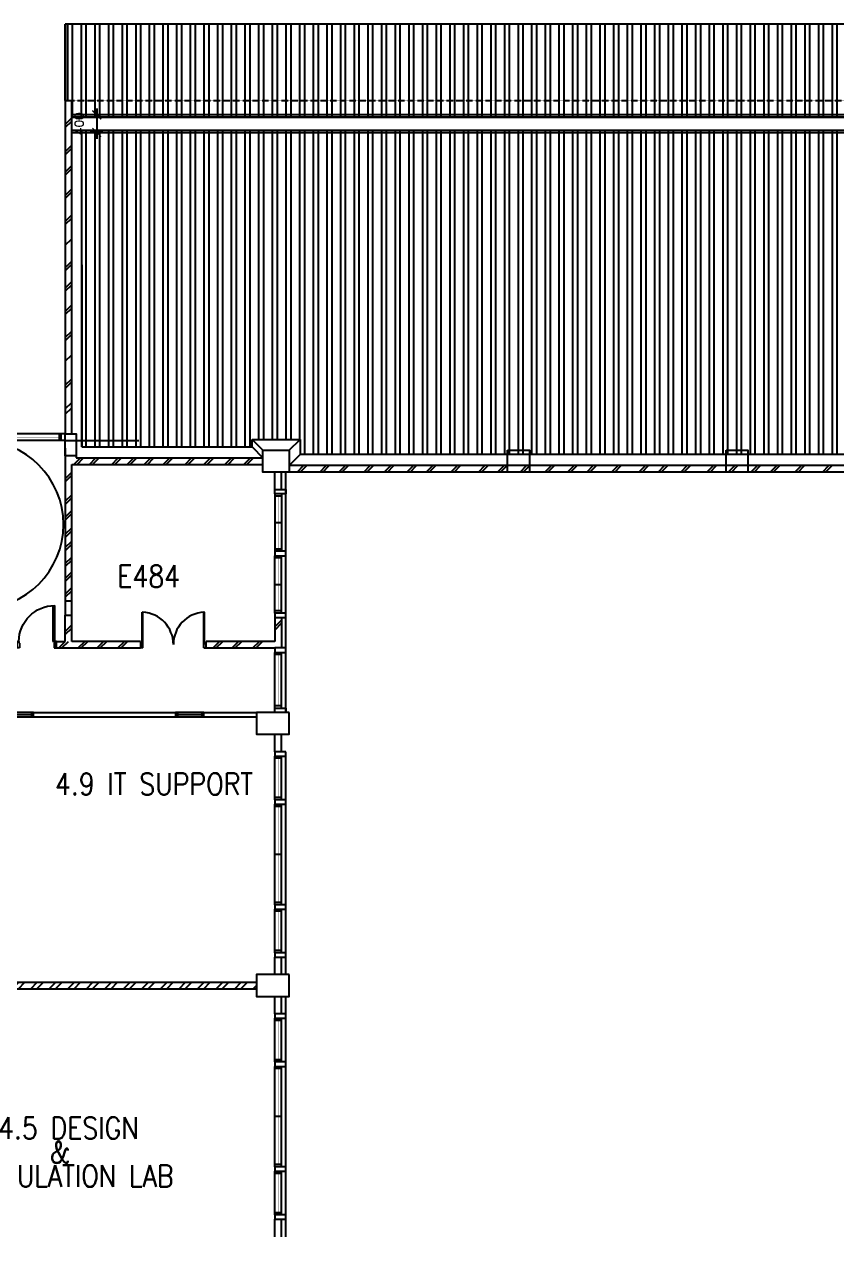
# Model space of a CAD drawing. Extents: x 2284769 to 2400769, y -845223 to -764674.
# Drawn here: x 2299207 to 2317802, y -802174 to -774424 of the extents above; entities that cross this region are included whole.
import ezdxf
from ezdxf.enums import TextEntityAlignment as Align

# ---------------------------------------------------------------- set-up
doc = ezdxf.new("R2010")
doc.units = 0
doc.header["$LTSCALE"] = 10
doc.header["$MEASUREMENT"] = 0
doc.linetypes.add('HIDDEN', pattern=[0.375, 0.25, -0.125])
doc.layers.get('0').update_dxf_attribs({"linetype": 'CONTINUOUS'})
doc.layers.get('DEFPOINTS').update_dxf_attribs({"linetype": 'CONTINUOUS'})
for name, color, linetype in [('BEAM', 1, 'HIDDEN'), ('COL', 3, 'CONTINUOUS'), ('DR', 7, 'CONTINUOUS'), ('FLASH', 35, 'CONTINUOUS'), ('H', 1, 'CONTINUOUS'), ('hatch', 7, 'CONTINUOUS'), ('hatchb', 251, 'CONTINUOUS'), ('LINE', 7, 'CONTINUOUS'), ('partition', 7, 'CONTINUOUS'), ('ROOF', 7, 'CONTINUOUS'), ('RWDP', 145, 'CONTINUOUS'), ('stair', 7, 'CONTINUOUS'), ('T50', 4, 'CONTINUOUS'), ('WALL', 2, 'CONTINUOUS'), ('WIN', 5, 'CONTINUOUS')]:
    doc.layers.add(name, color=color, linetype=linetype)
doc.styles.add('ROMANS', font='romans')
doc.styles.get("Standard").update_dxf_attribs({"font": 'ROMANS.SHX'})
doc.dimstyles.new('STANDARD$0', dxfattribs={"dimscale": 0, "dimtxt": 8, "dimasz": 6, "dimexe": 1, "dimexo": 1, "dimgap": 3, "dimtad": 1, "dimdec": 0, "dimlfac": -1, "dimrnd": 1, "dimzin": 0, "dimdsep": 46, "dimtxsty": 'Standard', "dimcen": 0, "dimclrd": 5, "dimclre": 250, "dimadec": 0, "dimazin": 0, "dimtfac": 1, "dimtdec": 4, "dimtofl": 0, "dimtmove": 0, "dimatfit": 3, "dimfxl": 1, "dimtolj": 1, "dimtzin": 0, "dimarcsym": 0})

# ---------------------------------------------------------------- blocks, each defined once
blk = doc.blocks.new('FG')
at = {"layer": 'LINE', "linetype": 'Continuous'}
for points in [[(0, 0), (50, 0), (50, 100), (0, 100)], [(600, 0), (650, 0), (650, 100), (600, 100)]]:
    blk.add_lwpolyline(points, close=True, dxfattribs=at)
at = {"layer": 'LINE', "color": 5, "linetype": 'Continuous'}
for points in [[(600, 100), (50, 100)], [(50, 0), (600, 0)]]:
    blk.add_lwpolyline(points, dxfattribs=at)
at = {"layer": 'LINE', "color": 1, "linetype": 'Continuous'}
blk.add_lwpolyline([(50, 50), (600, 50)], dxfattribs=at)
blk = doc.blocks.new('DR-900-B')
at = {"layer": 'DR'}
for p, q in [((0, 900), (-150, 900)), ((-150, 900), (-150, 860)), ((-150, 860), (-110, 860)), ((-110, 860), (-110, 850)), ((-110, 850), (0, 850)), ((0, 850), (0, 900)), ((-150, 40), (-970, 40)), ((-969, 80), (-150, 80)), ((-150, 80), (-150, 40)), ((-150, 40), (-110, 40)), ((-150, 0), (-150, 40)), ((0, 0), (-150, 0)), ((-110, 50), (0, 50)), ((-110, 40), (-110, 50)), ((0, 50), (0, 0))]:
    blk.add_line(p, q, dxfattribs=at)
blk.add_arc((-150, 40), 820, 90, 180, dxfattribs=at)
blk = doc.blocks.new('D1500-1')
at = {"layer": 'DR'}
for p, q in [((38, 77), (38, 821)), ((38, 821), (50, 820)), ((50, 0), (50, 820)), ((1462, 821), (1450, 820)), ((1450, 0), (1450, 820)), ((1462, 77), (1462, 821)), ((38, 115), (0, 115)), ((50, 0), (0, 0)), ((50, 77), (38, 77)), ((1450, 77), (1462, 77)), ((1462, 115), (1500, 115)), ((1450, 0), (1500, 0))]:
    blk.add_line(p, q, dxfattribs=at)
for centre, start, end in [((5, 77), 0.0238, 86.5289), ((1495, 77), 93.4711, 179.9762)]:
    blk.add_arc(centre, 745, start, end, dxfattribs=at)
blk = doc.blocks.new('_ARCHTICK')
at = {"color": 0, "linetype": 'ByBlock', "const_width": 0.15}
blk.add_lwpolyline([(-0.5, -0.5), (0.5, 0.5)], dxfattribs=at)
blk = doc.blocks.new('*D125')
at = {"layer": 'DEFPOINTS', "color": 0, "transparency": 16777216}
for p in [(2301156, -776499), (2300866, -776899), (2301156, -776899, 0)]:
    blk.add_point(p, dxfattribs=at)
at = {"layer": 'RWDP', "color": 7, "lineweight": -2, "transparency": 16777216}
for p, q in [((2300866, -776349), (2300866, -777049)), ((2301006, -776499), (2300716, -776499)), ((2301006, -776899), (2300716, -776899))]:
    blk.add_line(p, q, dxfattribs=at)
at = {"layer": 'RWDP', "color": 7, "lineweight": -2, "transparency": 16777216, "xscale": 200, "yscale": 200, "zscale": 200}
for p, rotation in [((2300866, -776499), 90), ((2300866, -776899), 270)]:
    blk.add_blockref('_ARCHTICK', p, dxfattribs=dict(at, rotation=rotation))
at = {"layer": 'RWDP', "color": 7, "transparency": 16777216, "insert": (2300466, -776699), "char_height": 200, "attachment_point": 5, "rotation": 90, "style": 'ROMANS'}
blk.add_mtext('\\A1;400', dxfattribs=at)

msp = doc.modelspace()

# ---------------------------------------------------------------- hatches: boundary and pattern name
at = {"layer": 'H'}
h = msp.add_hatch(dxfattribs=at)
h.set_pattern_fill('ANSI32', color=0, scale=800, style=0)
h.paths.add_polyline_path([(2291794.4, -791874.1), (2291794.4, -791724.1), (2291644.4, -791724.1), (2291644.4, -792024.1), (2292444.4, -792024.1), (2292444.4, -792274.1), (2292594.4, -792274.1), (2292594.4, -791874.1)])
h.paths.add_polyline_path([(2292444.4, -795099.1), (2292594.4, -795099.1), (2292594.4, -792924.1), (2292444.4, -792924.1)])
h.paths.add_polyline_path([(2292594.4, -796174.1), (2292594.4, -795749.1), (2292444.4, -795749.1), (2292444.4, -796024.1), (2291594.4, -796024.1), (2291594.4, -796299.1), (2291744.4, -796299.1), (2291744.4, -796174.1)])
h.paths.add_polyline_path([(2291744.4, -797199.1), (2291644.4, -797199.1), (2291594.4, -797199.1), (2291594.4, -797649.1), (2291744.4, -797649.1)])
h.paths.add_polyline_path([(2291744.4, -798674.1), (2291744.4, -798549.1), (2291594.4, -798549.1), (2291594.4, -798824.1), (2292444.4, -798824.1), (2292444.4, -799099.1), (2292594.4, -799099.1), (2292594.4, -798674.1)])
h.paths.add_polyline_path([(2294944.4, -799024.1), (2294944.4, -799424.1), (2295094.4, -799424.1), (2295094.4, -799174.1), (2295967.9, -799174.1), (2295967.9, -798926), (2295817.9, -798926), (2295817.9, -799024.1)])
h.paths.add_polyline_path([(2295967.9, -796499.1), (2304519.4, -796499.1), (2304519.4, -796349.1), (2298769.4, -796349.1), (2298769.4, -796024.1), (2298619.4, -796024.1), (2298619.4, -796349.1), (2295817.9, -796349.1), (2295817.9, -797124.1), (2295967.9, -797124.1)])
h.paths.add_polyline_path([(2298619.4, -794974.1), (2298619.4, -795124.1), (2298769.4, -795124.1), (2298769.4, -794974.1)])
at = {"layer": 'hatch'}
h = msp.add_hatch(dxfattribs=at)
h.set_pattern_fill('STEEL', color=0, scale=2500, angle=45, style=0)
h.set_pattern_definition([(90, (0, 0), (-312.5, 6e-14), []), (90, (-110.5, 110.5), (-312.5, 6e-14), [])])
h.paths.add_polyline_path([(2300144.4, -774424.1), (2300144.4, -776171), (2300294.4, -776171), (2300294.4, -776548.8), (2325022.9, -776548.8), (2325022.9, -775924.5), (2325194.4, -775921), (2325194.4, -774424.1)])
h = msp.add_hatch(dxfattribs=at)
h.set_pattern_fill('STEEL', color=0, scale=2500, angle=45, style=0)
h.set_pattern_definition([(90, (0, 0), (-312.5, 6e-14), []), (90, (-110.5, 110.5), (-312.5, 6e-14), [])])
h.paths.add_polyline_path([(2300527.4, -776846.7), (2300527.4, -784099.1), (2304419.4, -784099.1), (2304419.4, -783924.1), (2305519.4, -783924.1), (2305519.4, -784274.1), (2334010.3, -784274.1), (2334019.4, -783924.1), (2335194.4, -783924.1), (2335194.4, -780099.1), (2325269.4, -780099.1), (2325269.4, -780149.1), (2325019.4, -780149.1), (2325019.4, -779174.1), (2325194.4, -779174.1), (2325194.4, -776846.7)])

# ---------------------------------------------------------------- linework, layer by layer
at = {"color": 0}
for p, q in [((2305194.4, -790174.1), (2305194.4, -784674.1)), ((2305194.4, -796174.1), (2305194.4, -791074.1)), ((2305194.4, -802174.1), (2305194.4, -796674.1))]:
    msp.add_line(p, q, dxfattribs=at)
at = {"layer": 'BEAM', "color": 0}
msp.add_line((2300294.4, -776171), (2325502.4, -776171), dxfattribs=at)
at = {"layer": 'COL', "color": 0}
for points in [[(2300144.4, -784299.1), (2300144.4, -783799.1), (2300394.4, -783799.1), (2300394.4, -784299.1)], [(2305269.4, -784174.1), (2305269.4, -784674.1), (2304669.4, -784674.1), (2304669.4, -784174.1)], [(2310269.4, -784174.1), (2310769.4, -784174.1), (2310769.4, -784674.1), (2310269.4, -784674.1)], [(2315269.4, -784174.1), (2315769.4, -784174.1), (2315769.4, -784674.1), (2315269.4, -784674.1)], [(2300144.4, -787949.1), (2300294.4, -787949.1), (2300294.4, -787624.1), (2300144.4, -787624.1)], [(2305269.4, -790174.1), (2304519.4, -790174.1), (2304519.4, -790674.1), (2305269.4, -790674.1)], [(2305269.4, -796174.1), (2304519.4, -796174.1), (2304519.4, -796674.1), (2305269.4, -796674.1)]]:
    msp.add_lwpolyline(points, close=True, dxfattribs=at)
at = {"layer": 'FLASH', "color": 0}
for p, q in [((2300527.4, -784099.1), (2300527.4, -776846.7)), ((2300527.4, -779932.1), (2300527.4, -784099.1)), ((2304419.4, -784099.1), (2304419.4, -783924.1)), ((2304419.4, -783924.1), (2305519.4, -783924.1)), ((2304669.4, -784174.1), (2304419.4, -783924.1)), ((2305269.4, -784174.1), (2305519.4, -783924.1)), ((2305519.4, -783924.1), (2305519.4, -784274.1)), ((2300527.4, -784099.1), (2304419.4, -784099.1)), ((2304419.4, -784099.1), (2304669.4, -784349.1)), ((2305519.4, -784274.1), (2305269.4, -784524.1)), ((2334010.3, -784274.1), (2305519.4, -784274.1))]:
    msp.add_line(p, q, dxfattribs=at)
at = {"layer": 'H', "color": 0}
for p, q in [((2300144.4, -776719.1), (2300294.4, -776569.1)), ((2300144.4, -776789.8), (2300294.4, -776639.8)), ((2300144.4, -777341.2), (2300294.4, -777191.2)), ((2300144.4, -777411.9), (2300294.4, -777261.9)), ((2300144.4, -777807.7), (2300294.4, -777657.7)), ((2300144.4, -777878.4), (2300294.4, -777728.4)), ((2300144.4, -778341.9), (2300294.4, -778191.9)), ((2300144.4, -778412.6), (2300294.4, -778262.6)), ((2300144.4, -778939.4), (2300294.4, -778789.4)), ((2300144.4, -779010.1), (2300294.4, -778860.1)), ((2300144.4, -779482.1), (2300294.4, -779332.1)), ((2300144.4, -779997.4), (2300294.4, -779847.4)), ((2300144.4, -780068.2), (2300294.4, -779918.2)), ((2300144.4, -780464), (2300294.4, -780314)), ((2300144.4, -780534.7), (2300294.4, -780384.7)), ((2300144.4, -780998.2), (2300294.4, -780848.2)), ((2300144.4, -781068.9), (2300294.4, -780918.9)), ((2300144.4, -781595.7), (2300294.4, -781445.7)), ((2300144.4, -781666.4), (2300294.4, -781516.4)), ((2300144.4, -782138.4), (2300294.4, -781988.4)), ((2300144.4, -782686.7), (2300294.4, -782536.7)), ((2300144.4, -782757.4), (2300294.4, -782607.4)), ((2300144.4, -783229.3), (2300294.4, -783079.3)), ((2300144.4, -783350.1), (2300294.4, -783200.1)), ((2300344.5, -784499.1), (2300494.5, -784349.1)), ((2300344.5, -784499.1), (2300494.5, -784349.1)), ((2300414.4, -784499.1), (2300564.4, -784349.1)), ((2300414.4, -784499.1), (2300564.4, -784349.1)), ((2300144.4, -784826.8), (2300294.4, -784676.8)), ((2300144.4, -784897.6), (2300294.4, -784747.6)), ((2305450.6, -784674.1), (2305600.6, -784524.1)), ((2305521.3, -784674.1), (2305671.3, -784524.1)), ((2305968.2, -784674.1), (2306118.2, -784524.1)), ((2306038.9, -784674.1), (2306188.9, -784524.1)), ((2306407.6, -784674.1), (2306557.6, -784524.1)), ((2306478.3, -784674.1), (2306628.3, -784524.1)), ((2306976.6, -784674.1), (2307126.6, -784524.1)), ((2307047.3, -784674.1), (2307197.3, -784524.1)), ((2307447.7, -784674.1), (2307597.7, -784524.1)), ((2307518.4, -784674.1), (2307668.4, -784524.1)), ((2307965.3, -784674.1), (2308115.3, -784524.1)), ((2308036, -784674.1), (2308186, -784524.1)), ((2308404.6, -784674.1), (2308554.6, -784524.1)), ((2308475.3, -784674.1), (2308625.3, -784524.1)), ((2308973.6, -784674.1), (2309123.6, -784524.1)), ((2309044.3, -784674.1), (2309194.3, -784524.1)), ((2309600.4, -784674.1), (2309750.4, -784524.1)), ((2309671.1, -784674.1), (2309821.1, -784524.1)), ((2310037.7, -784674.1), (2310187.7, -784524.1)), ((2310108.4, -784674.1), (2310258.4, -784524.1)), ((2310555.3, -784674.1), (2310705.3, -784524.1)), ((2310626, -784674.1), (2310776, -784524.1)), ((2311122.7, -784674.1), (2311272.7, -784524.1)), ((2311193.4, -784674.1), (2311343.4, -784524.1)), ((2311640.3, -784674.1), (2311790.3, -784524.1)), ((2311711, -784674.1), (2311861, -784524.1)), ((2312079.7, -784674.1), (2312229.7, -784524.1)), ((2312150.4, -784674.1), (2312300.4, -784524.1)), ((2312648.7, -784674.1), (2312798.7, -784524.1)), ((2312719.4, -784674.1), (2312869.4, -784524.1)), ((2313275.4, -784674.1), (2313425.4, -784524.1)), ((2313346.1, -784674.1), (2313496.1, -784524.1)), ((2313712.7, -784674.1), (2313862.7, -784524.1)), ((2313783.4, -784674.1), (2313933.4, -784524.1)), ((2314230.3, -784674.1), (2314380.3, -784524.1)), ((2314301.1, -784674.1), (2314451.1, -784524.1)), ((2314831, -784674.1), (2314981, -784524.1)), ((2314901.8, -784674.1), (2315051.8, -784524.1)), ((2315320.2, -784674.1), (2315470.2, -784524.1)), ((2315391, -784674.1), (2315541, -784524.1)), ((2315837.9, -784674.1), (2315987.9, -784524.1)), ((2315908.6, -784674.1), (2316058.6, -784524.1)), ((2316277.2, -784674.1), (2316427.2, -784524.1)), ((2316347.9, -784674.1), (2316497.9, -784524.1)), ((2316846.2, -784674.1), (2316996.2, -784524.1)), ((2316916.9, -784674.1), (2317066.9, -784524.1)), ((2317472.9, -784674.1), (2317622.9, -784524.1)), ((2317543.7, -784674.1), (2317693.7, -784524.1)), ((2300144.4, -785341.5), (2300294.4, -785191.5)), ((2300144.4, -785412.2), (2300294.4, -785262.2)), ((2300144.4, -785702.4), (2300294.4, -785552.4)), ((2300144.4, -785773.1), (2300294.4, -785623.1)), ((2300144.4, -786096.4), (2300294.4, -785946.4)), ((2300144.4, -786167.1), (2300294.4, -786017.1)), ((2300144.4, -786402.3), (2300294.4, -786252.3)), ((2300144.4, -786473), (2300294.4, -786323)), ((2300144.4, -786767.4), (2300294.4, -786617.4)), ((2300144.4, -786838.1), (2300294.4, -786688.1)), ((2300144.4, -787106.4), (2300294.4, -786956.4)), ((2300144.4, -787177.2), (2300294.4, -787027.2)), ((2300144.4, -787467.3), (2300294.4, -787317.3)), ((2300144.4, -787538), (2300294.4, -787388)), ((2300144.4, -788322.8), (2300294.4, -788172.8)), ((2300144.4, -788393.5), (2300294.4, -788243.5))]:
    msp.add_line(p, q, dxfattribs=at)
at = {"layer": 'hatch', "color": 0}
for p, q in [((2300698.4, -784499.1), (2300848.4, -784349.1)), ((2300698.4, -784499.1), (2300848.4, -784349.1)), ((2300770.1, -784499.1), (2300920.1, -784349.1)), ((2300770.1, -784499.1), (2300920.1, -784349.1)), ((2301209.1, -784499.1), (2301359.1, -784349.1)), ((2301280.7, -784499.1), (2301430.7, -784349.1)), ((2301561.5, -784499.1), (2301711.5, -784349.1)), ((2301633.1, -784499.1), (2301783.1, -784349.1)), ((2301952.3, -784499.1), (2302102.3, -784349.1)), ((2302023.9, -784499.1), (2302173.9, -784349.1)), ((2302385.2, -784499.1), (2302535.2, -784349.1)), ((2302456.8, -784499.1), (2302606.8, -784349.1)), ((2302887.6, -784499.1), (2303037.6, -784349.1)), ((2302959.3, -784499.1), (2303109.3, -784349.1)), ((2303320.6, -784499.1), (2303470.6, -784349.1)), ((2303392.2, -784499.1), (2303542.2, -784349.1)), ((2303798.4, -784499.1), (2303948.4, -784349.1)), ((2303870, -784499.1), (2304020, -784349.1)), ((2304231.3, -784499.1), (2304381.3, -784349.1)), ((2304302.9, -784499.1), (2304452.9, -784349.1)), ((2304944.4, -788213.1), (2305094.4, -788063.1)), ((2304946.5, -788282.6), (2305096.5, -788132.6)), ((2299995.6, -788699.1), (2300145.6, -788549.1)), ((2300067.2, -788699.1), (2300217.2, -788549.1)), ((2300440.4, -788699.1), (2300590.4, -788549.1)), ((2300512, -788699.1), (2300662, -788549.1)), ((2300873.3, -788699.1), (2301023.3, -788549.1)), ((2300944.9, -788699.1), (2301094.9, -788549.1)), ((2301351.1, -788699.1), (2301501.1, -788549.1)), ((2301422.8, -788699.1), (2301572.8, -788549.1)), ((2303529.1, -788699.1), (2303679.1, -788549.1)), ((2303600.8, -788699.1), (2303750.8, -788549.1)), ((2303962, -788699.1), (2304112, -788549.1)), ((2304033.7, -788699.1), (2304183.7, -788549.1)), ((2304439.9, -788699.1), (2304589.9, -788549.1)), ((2304511.5, -788699.1), (2304661.5, -788549.1))]:
    msp.add_line(p, q, dxfattribs=at)
at = {"layer": 'hatchb', "color": 0}
msp.add_lwpolyline([(2300144.4, -774424.1), (2300144.4, -776171), (2300294.4, -776171), (2300294.4, -776548.8), (2325022.9, -776548.8), (2325022.9, -775924.5), (2325194.4, -775921), (2325194.4, -774424.1), (2300144.4, -774424.1)], dxfattribs=at)
at = {"layer": 'partition', "color": 0}
for p, q in [((2299369.4, -790174.1), (2302719.4, -790174.1)), ((2299369.4, -790274.1), (2302719.4, -790274.1)), ((2303269.4, -790174.1), (2304519.4, -790174.1)), ((2303269.4, -790274.1), (2304519.4, -790274.1))]:
    msp.add_line(p, q, dxfattribs=at)
at = {"layer": 'ROOF', "color": 0}
for p, q in [((2325444.4, -774424.1), (2300144.4, -774424.1)), ((2300144.4, -776171), (2300144.4, -774424.1)), ((2325002.4, -776498.8), (2300294.4, -776498.8)), ((2325269.4, -776548.8), (2300294.4, -776548.8)), ((2300294.4, -776846.7, 0), (2325444.4, -776846.7, 0)), ((2300294.4, -776898.8, 0), (2325444.4, -776898.8, 0))]:
    msp.add_line(p, q, dxfattribs=at)
at = {"layer": 'stair', "color": 0}
msp.add_line((2300144.4, -783949.1), (2301832.2, -783949.1), dxfattribs=at)
msp.add_arc((2298179.4, -785874.1), 1925, 270, 90, dxfattribs=at)
at = {"layer": 'WALL', "color": 0}
for p, q in [((2300144.4, -776171), (2300144.4, -783799.1)), ((2300144.4, -776171), (2300294.4, -776171)), ((2300294.4, -783799.1), (2300294.4, -776171)), ((2300144.4, -783799.1), (2300044.4, -783799.1)), ((2300044.4, -783799.1), (2300044.4, -783949.1)), ((2300144.4, -783949.1), (2300044.4, -783949.1)), ((2300144.4, -784124.1), (2300144.4, -787624.1)), ((2300394.4, -784349.1), (2304669.4, -784349.1)), ((2300394.4, -784349.1), (2301044.4, -784349.1)), ((2300294.4, -787624.1), (2300294.4, -784499.1)), ((2300294.4, -784499.1), (2304669.4, -784499.1)), ((2304944.4, -785074.1), (2304944.4, -784674.1)), ((2304944.4, -785074.1), (2304944.4, -784674.1)), ((2305094.4, -785074.1), (2305094.4, -784674.1)), ((2305094.4, -785074.1), (2305094.4, -784674.1)), ((2335019.4, -784674.1), (2305252.4, -784674.1)), ((2334269.4, -784524.1), (2305269.4, -784524.1)), ((2300144.4, -788549.1), (2300144.4, -787949.1)), ((2300294.4, -788549.1), (2300294.4, -787949.1)), ((2304944.4, -787999.1), (2304944.4, -788399.1)), ((2304944.4, -787999.1), (2304944.4, -788549.1)), ((2305094.4, -787999.1), (2305094.4, -788699.1)), ((2299944.4, -788699.1), (2299944.4, -788549.1)), ((2299944.4, -788549.1), (2300144.4, -788549.1)), ((2301869.4, -788549.1), (2300294.4, -788549.1)), ((2301869.4, -788549.1), (2301869.4, -788699.1)), ((2304944.4, -788549.1), (2303369.4, -788549.1)), ((2303369.4, -788699.1), (2303369.4, -788549.1)), ((2299944.4, -788699.1), (2301869.4, -788699.1)), ((2303369.4, -788699.1), (2304944.4, -788699.1)), ((2304944.4, -791074.1), (2304944.4, -790674.1)), ((2305094.4, -791074.1), (2305094.4, -790674.1)), ((2304944.4, -796174.1), (2304944.4, -795774.1)), ((2305094.4, -796174.1), (2305094.4, -795774.1)), ((2298769.4, -796349.1), (2304519.4, -796349.1)), ((2295967.9, -796499.1), (2304519.4, -796499.1)), ((2304944.4, -797074.1), (2304944.4, -796674.1)), ((2305094.4, -797074.1), (2305094.4, -796674.1)), ((2304944.4, -802174.1), (2304944.4, -801774.1)), ((2305094.4, -802174.1), (2305094.4, -801774.1))]:
    msp.add_line(p, q, dxfattribs=at)
msp.add_lwpolyline([(2300394.4, -784299.1), (2300394.4, -784349.1)], dxfattribs=at)
for points in [[(2305194.4, -785174.1), (2304944.4, -785174.1), (2304944.4, -785074.1), (2305194.4, -785074.1)], [(2305194.4, -786486.6), (2304944.4, -786486.6), (2304944.4, -786586.6), (2305194.4, -786586.6)], [(2305194.4, -787899.1), (2304944.4, -787899.1), (2304944.4, -787999.1), (2305194.4, -787999.1)], [(2305194.4, -788699.1), (2304944.4, -788699.1), (2304944.4, -788799.1), (2305194.4, -788799.1)], [(2305194.4, -790174.1), (2304944.4, -790174.1), (2304944.4, -790074.1), (2305194.4, -790074.1)], [(2305194.4, -791074.1), (2304944.4, -791074.1), (2304944.4, -791174.1), (2305194.4, -791174.1)], [(2305194.4, -792174.1), (2304944.4, -792174.1), (2304944.4, -792274.1), (2305194.4, -792274.1)], [(2305194.4, -794574.1), (2304944.4, -794574.1), (2304944.4, -794674.1), (2305194.4, -794674.1)], [(2305194.4, -795674.1), (2304944.4, -795674.1), (2304944.4, -795774.1), (2305194.4, -795774.1)], [(2305194.4, -797074.1), (2304944.4, -797074.1), (2304944.4, -797174.1), (2305194.4, -797174.1)], [(2305194.4, -798174.1), (2304944.4, -798174.1), (2304944.4, -798274.1), (2305194.4, -798274.1)], [(2305194.4, -800574.1), (2304944.4, -800574.1), (2304944.4, -800674.1), (2305194.4, -800674.1)], [(2305194.4, -801674.1), (2304944.4, -801674.1), (2304944.4, -801774.1), (2305194.4, -801774.1)]]:
    msp.add_lwpolyline(points, close=True, dxfattribs=at)
at = {"layer": 'WIN', "color": 0}
for p, q in [((2300044.4, -783799.1), (2298544.4, -783799.1)), ((2300006.4, -783799.1), (2300006.4, -783949.1)), ((2300044.4, -783949.1), (2298544.4, -783949.1)), ((2304944.4, -785174.1), (2304944.4, -786486.6)), ((2305094.4, -785224.1), (2304944.4, -785224.1)), ((2305094.4, -785174.1), (2305094.4, -786486.6)), ((2304944.4, -785830.4), (2305094.4, -785830.4)), ((2305094.4, -786436.6), (2304944.4, -786436.6)), ((2304944.4, -787899.1), (2304944.4, -786586.6)), ((2305094.4, -786636.6), (2304944.4, -786636.6)), ((2305094.4, -787899.1), (2305094.4, -786586.6)), ((2304944.4, -787242.9), (2305094.4, -787242.9)), ((2305094.4, -787849.1), (2304944.4, -787849.1)), ((2304944.4, -790074.1), (2304944.4, -788799.1)), ((2305094.4, -788849.1), (2304944.4, -788849.1)), ((2305094.4, -790074.1), (2305094.4, -788799.1)), ((2305094.4, -790024.1), (2304944.4, -790024.1)), ((2304944.4, -792174.1), (2304944.4, -791174.1)), ((2305094.4, -791224.1), (2304944.4, -791224.1)), ((2305094.4, -792174.1), (2305094.4, -791174.1)), ((2305094.4, -792124.1), (2304944.4, -792124.1)), ((2304944.4, -794574.1), (2304944.4, -792274.1)), ((2305094.4, -792324.1), (2304944.4, -792324.1)), ((2305094.4, -794574.1), (2305094.4, -792274.1)), ((2305094.4, -793424.1), (2304944.4, -793424.1)), ((2305094.4, -794524.1), (2304944.4, -794524.1)), ((2304944.4, -795674.1), (2304944.4, -794674.1)), ((2305094.4, -794724.1), (2304944.4, -794724.1)), ((2305094.4, -795674.1), (2305094.4, -794674.1)), ((2305094.4, -795624.1), (2304944.4, -795624.1)), ((2304944.4, -798174.1), (2304944.4, -797174.1)), ((2305094.4, -797224.1), (2304944.4, -797224.1)), ((2305094.4, -798174.1), (2305094.4, -797174.1)), ((2305094.4, -798124.1), (2304944.4, -798124.1)), ((2304944.4, -800574.1), (2304944.4, -798274.1)), ((2305094.4, -798324.1), (2304944.4, -798324.1)), ((2305094.4, -800574.1), (2305094.4, -798274.1)), ((2305094.4, -799424.1), (2304944.4, -799424.1)), ((2305094.4, -800524.1), (2304944.4, -800524.1)), ((2304944.4, -801674.1), (2304944.4, -800674.1)), ((2305094.4, -800724.1), (2304944.4, -800724.1)), ((2305094.4, -801674.1), (2305094.4, -800674.1)), ((2305094.4, -801624.1), (2304944.4, -801624.1))]:
    msp.add_line(p, q, dxfattribs=at)
at = {"layer": 'WIN', "color": 0, "const_width": 10, "flags": 128}
for points in [[(2300006.4, -783874.1), (2298582.4, -783874.1)], [(2305019.4, -786436.6), (2305019.4, -785224.1)], [(2305019.4, -786636.6), (2305019.4, -787849.1)], [(2305019.4, -790024.1), (2305019.4, -788849.1)], [(2305019.4, -792124.1), (2305019.4, -791224.1)], [(2305019.4, -794524.1), (2305019.4, -792324.1)], [(2305019.4, -794724.1), (2305019.4, -795624.1)], [(2305019.4, -798124.1), (2305019.4, -797224.1)], [(2305019.4, -800524.1), (2305019.4, -798324.1)], [(2305019.4, -800724.1), (2305019.4, -801624.1)]]:
    msp.add_lwpolyline(points, dxfattribs=at)

# ---------------------------------------------------------------- block references
at = {"layer": 'DR', "color": 0}
msp.add_blockref('D1500-1', (2301869.4, -788699.1), dxfattribs=at)
at = {"layer": 'LINE', "color": 0}
for p in [(2298769.4, -790274.1), (2302669.4, -790274.1)]:
    msp.add_blockref('FG', p, dxfattribs=at)
at = {"layer": 'WALL', "color": 0, "xscale": -1, "rotation": 90}
msp.add_blockref('DR-900-B', (2299944.4, -788699.1), dxfattribs=at)

# ---------------------------------------------------------------- texts
at = {"layer": 'T50', "color": 0, "style": 'ROMANS', "width": 0.85}
msp.add_text('E484', height=500, dxfattribs=at).set_placement((2301335.8, -787307))
for s, p in [('4.9 IT SUPPORT', (2302177.3, -791812.6)), ('4.5 DESIGN', (2300218.3, -799685.1)), ('&', (2300025.7, -800234.4)), ('SIMULATION LAB', (2300357.4, -800782.4))]:
    msp.add_text(s, height=500, dxfattribs=at).set_placement(p, align=Align.MIDDLE)

# ---------------------------------------------------------------- dimensions: what is measured, and where the dimension line sits
at = {"layer": 'RWDP', "color": 0}
dim = msp.add_linear_dim(base=(2300865.9, -776898.8), p1=(2301155.9, -776498.8), p2=(2301155.9, -776898.8, 0), angle=90, dimstyle='STANDARD$0', override={"dimscale": 100, "dimtxt": 2, "dimasz": 2, "dimexe": 1.5, "dimexo": 1.5, "dimgap": 1, "dimtxsty": 'ROMANS', "dimblk": 'ARCHTICK', "dimdle": 1.5, "dimclrd": 7, "dimclre": 7, "dimclrt": 7, "dimtdec": 0, "dimtmove": 2}, dxfattribs=at)
dim.commit()
dim.dimension.update_dxf_attribs({"geometry": '*D125', "text_midpoint": (2300465.9, -776698.8)})

doc.saveas('drawing.dxf')
